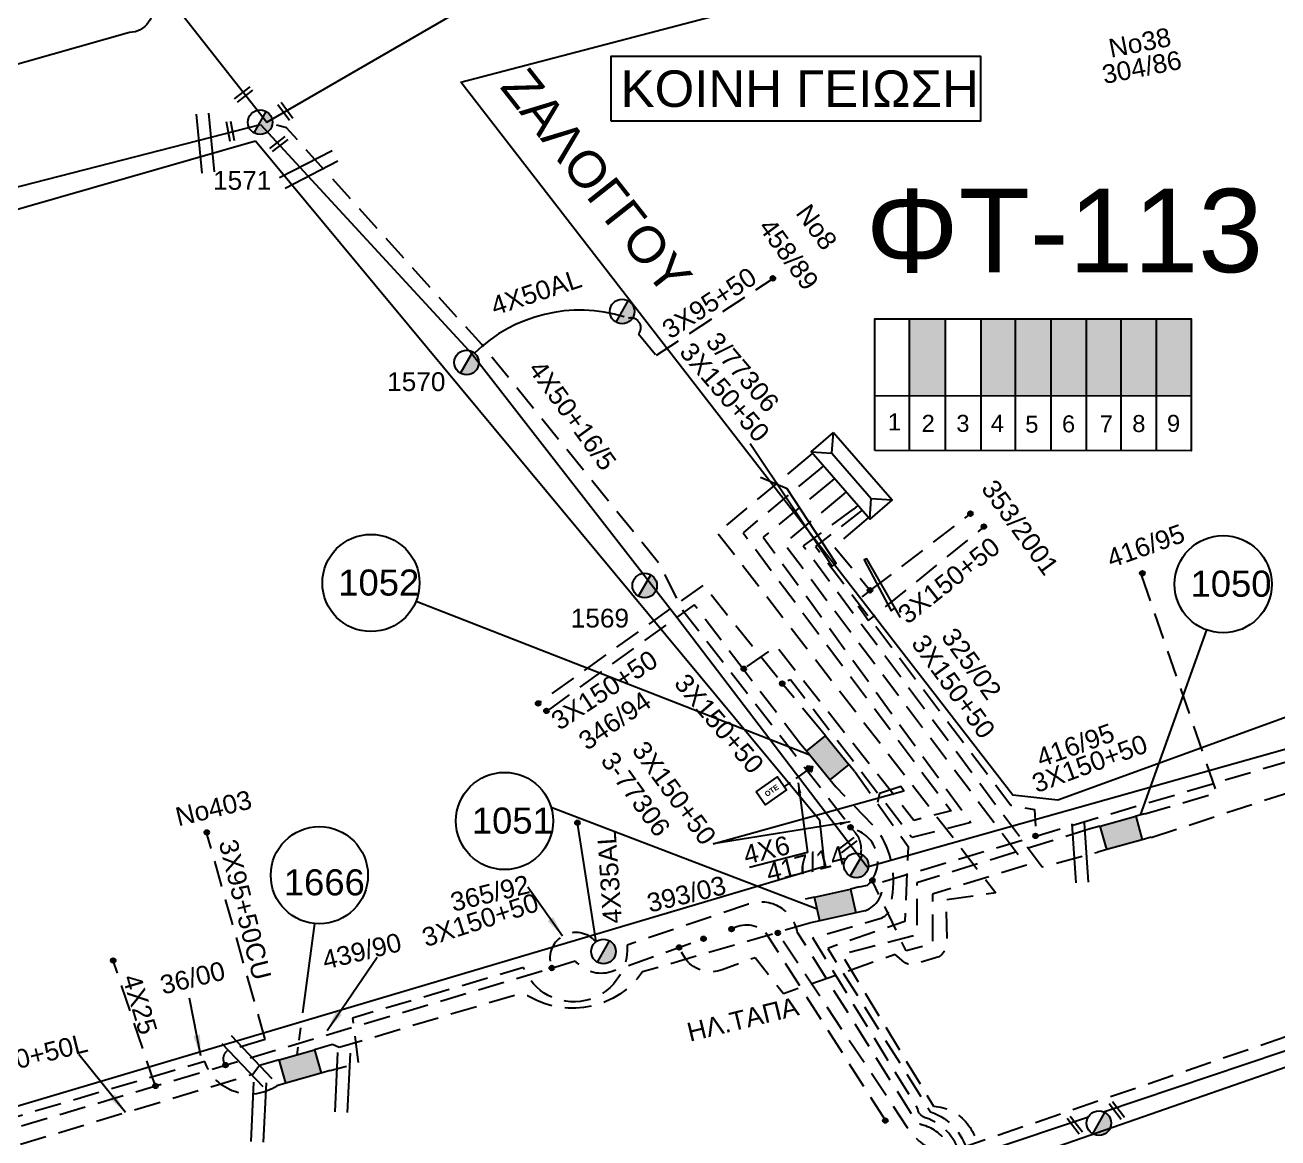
# Model space of a CAD drawing. Header units: millimetres. Extents: x 938 to 3112, y 793 to 1825.
# Drawn here: x 2082.3 to 2202.4, y 1160.7 to 1267.4 of the extents above; entities that cross this region are included whole.
import ezdxf
from ezdxf.enums import TextEntityAlignment as Align

# ---------------------------------------------------------------- set-up
doc = ezdxf.new("R2010")
doc.units = ezdxf.units.MM
doc.linetypes.add('DASHED', pattern=[19.05, 12.7, -6.35])
for name, color, linetype in [('Link Box 4 Διευθύνσεων', 7, 'Continuous'), ('Pillar OTE', 7, 'Continuous'), ('Γέφυρες Εναερίου Δικτύου', 7, 'Continuous'), ('Γυμνά εναέρια ΧΤ (3Φ)   4x35AL', 7, 'Continuous'), ('Γυμνά εναέρια ΧΤ και ΦΟΠ (3Φ)   4x50+16AL', 7, 'Continuous'), ('Εναέρια παροχή ΧΤ 4x25', 7, 'SYN_LINE'), ('Επιγραφές - Σχήματα', 7, 'Continuous'), ('Καλώδια ΧΤ   3x150+50AL', 7, 'DASHED'), ('Καλώδια ΧΤ   3x150+50ALXLPE', 7, 'DASHED'), ('Καλώδια ΧΤ   3x150+50CU', 7, 'DASHED'), ('Καλώδια ΧΤ   3x150+70AL', 7, 'DASHED'), ('Καλώδια ΧΤ   3x150AL+50CU', 7, 'DASHED'), ('Καλώδια ΧΤ   3x95+50CU', 7, 'DASHED'), ('Καλώδια ΧΤ   4X50+13', 7, 'Continuous'), ('Καλώδια ΧΤ   4x50AL', 7, 'DASHED'), ('Μηχανική τομή', 7, 'Continuous'), ('Στύλος ΦΜ', 7, 'Continuous'), ('Στύλος ΦΜ @ 1', 7, 'Continuous'), ('Συνδέσεις', 7, 'Continuous'), ('Συνεστραμμένα ΧΤ   3x70+54.6+25AL', 7, 'SYN_LINE'), ('Τομή', 7, 'Continuous'), ('Υποσταθμός πόλεως', 7, 'Continuous'), ('Υπόβαθρο ΔΕΗ', 7, 'Continuous'), ('Υπόγεια καλώδια Παροχών ΧΤ   4x6', 7, 'DASHED')]:
    doc.layers.add(name, color=color, linetype=linetype)
doc.styles.get("Standard").update_dxf_attribs({"font": 'arial.ttf'})
doc.linetypes.add('SYN_LINE', pattern='A,0.5,-0.0001,["/\\/\\/\\/",Standard,S=0.1,R=0,X=0,Y=-0.05],-0.25', length=0.7501)
doc.dimstyles.new('ISO-25', dxfattribs={"dimtxt": 2.5, "dimasz": 2.5, "dimexe": 1.25, "dimexo": 0.625, "dimtad": 1, "dimtxsty": 'Standard', "dimcen": 2.5, "dimaunit": 2, "dimazin": 0, "dimtfac": 1, "dimtmove": 0, "dimatfit": 3, "dimfxl": 1, "dimarcsym": 0})

# ---------------------------------------------------------------- blocks, each defined once
blk = doc.blocks.new('ΥΠΟΣΤΑΘΜΟΣ ΠΟΛΕΩΣ 6 ΑΝΑΧΩΡΗΣΕΩΝ')
at = {"layer": 'Υποσταθμός πόλεως', "linetype": 'Continuous', "ltscale": 40}
for p, q in [((-8.18, -2.82), (-8.18, -4)), ((-5.01, -2.82), (-5.01, -4)), ((-1.74, -2.82), (-1.74, -4)), ((1.65, -2.82), (1.65, -4)), ((5.07, -2.82), (5.07, -4)), ((8.16, -2.82), (8.16, -4))]:
    blk.add_line(p, q, dxfattribs=at)
blk.add_lwpolyline([(-8.57, 2.82), (8.57, 2.82), (8.57, -2.82), (-8.57, -2.82)], close=True, dxfattribs=at)
for points in [[(-5.75, 0), (-8.57, 2.82)], [(5.75, 0), (8.57, 2.82)], [(-8.57, -2.82), (-5.75, 0)], [(-5.75, 0), (5.75, 0)], [(8.57, -2.82), (5.75, 0)]]:
    blk.add_lwpolyline(points, dxfattribs=at)
at = {"layer": 'Υποσταθμός πόλεως', "linetype": 'SYN_LINE', "ltscale": 40, "flags": 1}
for tag, p in [('ΜΕΤΑΣΧΗΜΑΤΙΣΜΟΣ', (9.64, 1.91)), ('ΙΣΧΥΣ', (9.62, -0.89)), ('ΑΡΙΘΜΟΣ', (9.74, -3.61))]:
    blk.add_attdef(tag, p, '', height=1.8, dxfattribs=at)
blk = doc.blocks.new('LINK BOX 4 ΑΝΑΧΩΡΗΣΕΩΝ')
at = {"layer": 'Link Box 4 Διευθύνσεων', "ltscale": 40}
blk.add_hatch(color=256, dxfattribs=at).paths.add_polyline_path([(-3.54, 0), (-3.54, -4.67), (3.54, -4.67), (3.54, 0)])
for p, q in [((-3.54, 0), (-5.33, 0)), ((5.33, 0), (3.54, 0)), ((-3.54, -4.67), (-5.33, -4.67)), ((5.33, -4.67), (3.54, -4.67))]:
    blk.add_line(p, q, dxfattribs=at)
blk.add_lwpolyline([(-3.54, -4.67), (-3.54, 0), (3.54, 0), (3.54, -4.67)], close=True, dxfattribs=at)
blk = doc.blocks.new('ΥΠΑΡΧΩΝ ΤΣΙΜΕΝΤΕΝΙΟΣ ΣΤΥΛΟΣ')
at = {"layer": 'Στύλος ΦΜ'}
blk.add_hatch(color=256, dxfattribs=at).paths.add_polyline_path([(-1.29, -2.28, 0.574793), (2.62, 0, 0.268822), (1.3, 2.27)])
blk.add_line((-1.29, -2.28), (1.3, 2.27), dxfattribs=at)
blk.add_circle((0, 0), 2.62, dxfattribs=at)
at = {"layer": 'Στύλος ΦΜ', "flags": 4}
for tag, p in [('ΑΡΙΘΜΟΣ', (-4.68, 8.05)), ('ΤΥΠΟΣ', (-4.91, 3.03))]:
    blk.add_attdef(tag, p, '', height=4, dxfattribs=at)
blk = doc.blocks.new('ΤΟΜΗ')
at = {"layer": 'Τομή', "ltscale": 40}
for p, q in [((-5.68, 0), (5.68, 0)), ((5.68, -2.33), (-5.68, -2.33))]:
    blk.add_line(p, q, dxfattribs=at)
blk = doc.blocks.new('ΜΗΧΑΝΙΚΗ ΤΟΜΗ')
at = {"layer": 'Μηχανική τομή', "ltscale": 40}
for p, q in [((-1.89, 0.78), (1.89, 0.78)), ((1.89, 0), (-1.89, 0))]:
    blk.add_line(p, q, dxfattribs=at)
blk = doc.blocks.new('_ΣΥΝΔΕΣΗ')
at = {"layer": 'Συνδέσεις', "linetype": 'SYN_LINE', "ltscale": 40}
blk.add_hatch(color=256, dxfattribs=at).paths.add_polyline_path([(0.5, -0.01, 1), (-0.5, -0.01, 1)])
at = {"layer": 'Συνδέσεις'}
blk.add_circle((0, -0.01), 0.5, dxfattribs=at)
blk = doc.blocks.new('TSONTA XT1')
at = {"ltscale": 40}
h = blk.add_hatch(color=256, dxfattribs=at)
h.dxf.hatch_style = 1
h.paths.add_polyline_path([(595.96, 2487.66), (597.07, 2488.77), (595.96, 2489.87), (594.85, 2488.77)])
blk.add_lwpolyline([(594.85, 2488.77), (595.96, 2489.87), (597.07, 2488.77), (595.96, 2487.66)], close=True, dxfattribs=at)
blk = doc.blocks.new('PILLAR ΟΤΕ')
at = {"layer": 'Pillar OTE', "ltscale": 40}
blk.add_lwpolyline([(-3.31, 2.02), (3.39, 2.02), (3.39, -1.99), (-3.31, -1.99)], close=True, dxfattribs=at)
at = {"layer": 'Pillar OTE', "insert": (-1.81, 0.71), "char_height": 1.3575, "width": 109.961, "attachment_point": 1}
blk.add_mtext('{\\fArial|b1|i0|c161|p34;OTE}', dxfattribs=at)

msp = doc.modelspace()

# ---------------------------------------------------------------- hatches: boundary and pattern name
at = {"layer": 'Καλώδια ΧΤ   3x150+50ALXLPE', "linetype": 'DASHED', "ltscale": 0.2}
h = msp.add_hatch(color=2, dxfattribs=at)
h.dxf.hatch_style = 1
h.paths.add_polyline_path([(2167.09, 1231.89), (2170.53, 1231.89), (2170.53, 1239.25), (2167.09, 1239.25)])
h = msp.add_hatch(color=6, dxfattribs=at)
h.dxf.hatch_style = 1
h.paths.add_polyline_path([(2173.97, 1231.89), (2177.27, 1231.88), (2177.27, 1239.25), (2173.97, 1239.25)])
h = msp.add_hatch(color=173, dxfattribs=at)
h.dxf.hatch_style = 1
h.paths.add_polyline_path([(2177.27, 1231.88), (2180.66, 1231.88), (2180.66, 1239.25), (2177.27, 1239.25)])
h = msp.add_hatch(color=151, dxfattribs=at)
h.dxf.hatch_style = 1
h.paths.add_polyline_path([(2180.66, 1231.88), (2184.05, 1231.88), (2184.05, 1239.25), (2180.66, 1239.25)])
h = msp.add_hatch(color=27, dxfattribs=at)
h.dxf.hatch_style = 1
h.paths.add_polyline_path([(2187.39, 1239.25), (2184.05, 1239.25), (2184.05, 1231.88), (2187.39, 1231.87)])
h = msp.add_hatch(color=30, dxfattribs=at)
h.dxf.hatch_style = 1
h.paths.add_polyline_path([(2190.78, 1239.25), (2187.39, 1239.25), (2187.39, 1231.87), (2190.78, 1231.87)])
h = msp.add_hatch(color=85, dxfattribs=at)
h.dxf.hatch_style = 1
h.paths.add_polyline_path([(2190.78, 1231.87), (2194.1, 1231.87), (2194.1, 1239.25), (2190.78, 1239.25)])

# ---------------------------------------------------------------- linework, layer by layer
at = {"layer": 'Pillar OTE', "ltscale": 40}
for points in [[(2163.77, 1226.61), (2163.77, 1239.25), (2194.1, 1239.25), (2194.1, 1226.59), (2163.77, 1226.62)], [(2167.09, 1226.61), (2167.09, 1239.25)], [(2170.53, 1226.61), (2170.53, 1239.25)], [(2173.97, 1226.61), (2173.97, 1239.25)], [(2177.27, 1226.6), (2177.27, 1239.25)], [(2180.66, 1226.6), (2180.66, 1239.25)], [(2184.05, 1226.6), (2184.05, 1239.25)], [(2187.39, 1226.59), (2187.39, 1239.25)], [(2190.78, 1226.59), (2190.78, 1239.25)], [(2163.77, 1231.9), (2194.1, 1231.87)]]:
    msp.add_lwpolyline(points, dxfattribs=at)
at = {"layer": 'Γέφυρες Εναερίου Δικτύου', "color": 173, "linetype": 'DASHED', "ltscale": 0.2}
msp.add_line((2141.11, 1237.79), (2142.81, 1235.75), dxfattribs=at)
at = {"layer": 'Γέφυρες Εναερίου Δικτύου', "color": 30, "linetype": 'DASHED', "ltscale": 0.2}
msp.add_line((2156.65, 1198.48), (2151.12, 1205.65), dxfattribs=at)
at = {"layer": 'Γέφυρες Εναερίου Δικτύου', "color": 30, "linetype": 'DASHED', "ltscale": 0.2, "flags": 128}
msp.add_lwpolyline([(2190.28, 1189.53), (2220.49, 1199.42, -0.29372), (2222.11, 1199), (2222.61, 1198.15), (2234.31, 1202.4), (2234.38, 1204.31), (2264.58, 1213.86, 0.23172), (2266.14, 1215.35), (2267.05, 1217.39), (2287.22, 1222.93), (2290.19, 1236.84), (2277.82, 1244.7), (2271.3, 1237.07)], format="xyb", dxfattribs=at)
at = {"layer": 'Γέφυρες Εναερίου Δικτύου', "color": 27, "linetype": 'DASHED', "ltscale": 0.2, "flags": 128}
msp.add_lwpolyline([(2158.45, 1199.96), (2154.81, 1204.36)], dxfattribs=at)
at = {"layer": 'Γέφυρες Εναερίου Δικτύου', "color": 62, "linetype": 'DASHED', "ltscale": 0.2, "flags": 128}
msp.add_lwpolyline([(2184.52, 1190.37), (2167.78, 1185.17), (2167.78, 1180.16), (2160.59, 1178.29), (2169.4, 1163.76, -0.437258), (2173.58, 1158.61), (2186.22, 1138.78), (2181.34, 1135.62)], format="xyb", dxfattribs=at)
at = {"layer": 'Γέφυρες Εναερίου Δικτύου', "color": 2, "linetype": 'DASHED', "ltscale": 0.2, "flags": 128}
msp.add_lwpolyline([(2150.02, 1180.74, -0.347247), (2153.31, 1180.38)], format="xyb", dxfattribs=at)
msp.add_lwpolyline([(2164.76, 1162.44), (2153.31, 1180.38)], dxfattribs=at)
at = {"layer": 'Γέφυρες Εναερίου Δικτύου', "color": 1, "linetype": 'DASHED', "ltscale": 0.2, "flags": 128}
msp.add_lwpolyline([(2177.57, 1141.04), (2180.09, 1142.38), (2178.03, 1145.52), (2176.97, 1145.72), (2170.22, 1156.47, 0.222451), (2168.14, 1160.34, -0.092605), (2166.9, 1161.68), (2154.44, 1180.4)], format="xyb", dxfattribs=at)
at = {"layer": 'Γέφυρες Εναερίου Δικτύου', "color": 173, "linetype": 'DASHED', "ltscale": 0.2}
msp.add_arc((2140.39, 1238.39), 0.935, 320.1993, 105.9428, dxfattribs=at)
at = {"layer": 'Γυμνά εναέρια ΧΤ (3Φ)   4x35AL', "color": 85, "linetype": 'SYN_LINE', "ltscale": 15, "flags": 128}
msp.add_lwpolyline([(2137.03, 1179.53), (2135.24, 1190.92)], dxfattribs=at)
at = {"layer": 'Γυμνά εναέρια ΧΤ και ΦΟΠ (3Φ)   4x50+16AL', "color": 6, "linetype": 'Continuous', "ltscale": 0.2, "flags": 128}
msp.add_lwpolyline([(1927.48, 1206.68), (1961.63, 1218.5), (1961.63, 1218.5), (2065.09, 1247.69), (2104.85, 1257.86)], dxfattribs=at)
at = {"layer": 'Γυμνά εναέρια ΧΤ και ΦΟΠ (3Φ)   4x50+16AL', "color": 173, "linetype": 'Continuous', "ltscale": 0.2, "flags": 128}
msp.add_lwpolyline([(2104.85, 1257.86), (2125.17, 1235.82), (2144.78, 1210.65), (2163.02, 1186.7), (2206.39, 1198.91)], dxfattribs=at)
at = {"layer": 'Εναέρια παροχή ΧΤ 4x25', "color": 85, "linetype": 'DASHED', "ltscale": 0.2, "flags": 128}
msp.add_lwpolyline([(2094.76, 1165.69), (2090.72, 1177.72)], dxfattribs=at)
at = {"layer": 'Επιγραφές - Σχήματα', "linetype": 'Continuous', "ltscale": 0.2}
for p, q in [((2157.53, 1197.41), (2119.76, 1212.15)), ((2189.23, 1191.66), (2195.6, 1209.42)), ((2158.22, 1182.66), (2132.73, 1192.38))]:
    msp.add_line(p, q, dxfattribs=at)
at = {"layer": 'Επιγραφές - Σχήματα', "color": 190}
msp.add_lwpolyline([(2138.43, 1258.24), (2173.94, 1258.24), (2173.94, 1264.41), (2138.43, 1264.41)], close=True, dxfattribs=at)
at = {"layer": 'Επιγραφές - Σχήματα', "linetype": 'Continuous', "ltscale": 0.2}
for points in [[(2151.81, 1227.29), (2159.67, 1215.54), (2160.05, 1215.79), (2155.37, 1222.95), (2152.8, 1224.02)], [(2166.21, 1210.61), (2162.99, 1216.24), (2162.73, 1216.15), (2165.34, 1211.26), (2165.73, 1211.57)], [(2148.27, 1188.91), (2166.53, 1193.98), (2166.25, 1194.41), (2164.2, 1193.75), (2164.01, 1192.86)]]:
    msp.add_lwpolyline(points, dxfattribs=at)
for centre in [(2115.44, 1213.92), (2197.17, 1213.8), (2128.25, 1191.1), (2110.49, 1185.9)]:
    msp.add_circle(centre, 4.66, dxfattribs=at)
at = {"layer": 'Καλώδια ΧΤ   3x150+50AL', "color": 85, "linetype": 'DASHED', "ltscale": 0.2, "flags": 128}
msp.add_lwpolyline([(2157.35, 1225.97), (2148.66, 1218.75), (2175.36, 1184.2), (2170.56, 1183.54), (2170.67, 1179.46, -0.273772), (2169.9, 1178.08), (2167.61, 1177.39, -0.225433), (2166.59, 1177.55), (2165.72, 1178.3), (2154.99, 1174.53), (2152.29, 1177.99), (2149.12, 1176.83, -0.319877), (2145.66, 1177.79), (2144.99, 1178.97)], format="xyb", dxfattribs=at)
at = {"layer": 'Καλώδια ΧΤ   3x150+50AL', "color": 30, "linetype": 'DASHED', "ltscale": 0.2, "flags": 128}
for points in [[(2158.38, 1224.78), (2151.12, 1218.74), (2171.07, 1192.07), (2167.51, 1191.16), (2154.3, 1207.84), (2151.2, 1205.71)], [(2189.66, 1191.78), (2196.58, 1193.81), (2189.32, 1214.78)], [(2151.38, 1205.83), (2151.12, 1205.65), (2146.44, 1211.84), (2132.31, 1201.65)]]:
    msp.add_lwpolyline(points, dxfattribs=at)
at = {"layer": 'Καλώδια ΧΤ   3x150+50AL', "color": 27, "linetype": 'DASHED', "ltscale": 0.2, "flags": 128}
msp.add_lwpolyline([(2159.46, 1223.55), (2153.06, 1218.32), (2172.98, 1190.95), (2167.31, 1189.52), (2155.69, 1204.63), (2154.81, 1204.36), (2147.31, 1213.72), (2131.43, 1202.34)], dxfattribs=at)
at = {"layer": 'Καλώδια ΧΤ   3x150+50AL', "color": 6, "linetype": 'DASHED', "ltscale": 0.2, "flags": 128}
msp.add_lwpolyline([(2161.69, 1220.98), (2156.9, 1217.48), (2179.81, 1186.7), (2185.14, 1188.12)], dxfattribs=at)
at = {"layer": 'Καλώδια ΧΤ   3x150+50AL', "color": 151, "linetype": 'DASHED', "ltscale": 0.2, "flags": 128}
for points in [[(2162.54, 1220.91), (2158.08, 1217.41), (2176.8, 1192.62), (2179.07, 1192.21), (2179.24, 1189.88)], [(2164.49, 1185.28), (2208.69, 1198.4), (2226.04, 1204.47)]]:
    msp.add_lwpolyline(points, dxfattribs=at)
at = {"layer": 'Καλώδια ΧΤ   3x150+50AL', "color": 2, "linetype": 'DASHED', "ltscale": 0.2, "flags": 128}
for points in [[(2162.71, 1219.81), (2159.88, 1217.41), (2163.33, 1213.19), (2161.89, 1212.11), (2163.17, 1210.32), (2174.26, 1219.31)], [(2163.33, 1213.19), (2172.95, 1220.55)]]:
    msp.add_lwpolyline(points, dxfattribs=at)
at = {"layer": 'Καλώδια ΧΤ   3x150+50AL', "color": 133, "linetype": 'DASHED', "ltscale": 0.2, "flags": 128}
msp.add_lwpolyline([(2161.83, 1195.84), (2166.96, 1188.64), (2166.63, 1181.46), (2159.24, 1178.89), (2169.09, 1163.23, -0.279185), (2172.7, 1158.95, 0.105629), (2173.14, 1157.81), (2184.59, 1140.16, -0.381735), (2183.94, 1139.14), (2180.45, 1136.9)], format="xyb", dxfattribs=at)
at = {"layer": 'Καλώδια ΧΤ   3x150+50AL', "color": 6, "linetype": 'DASHED', "ltscale": 0.2, "flags": 128}
msp.add_lwpolyline([(2179.54, 1138.21), (2183.38, 1140.57), (2172.49, 1156.9, -0.166966), (2172.01, 1158.72, 0.278462), (2168.6, 1162.65, -0.288667), (2167.88, 1163.52), (2157.82, 1179.89), (2164.24, 1181.75, 0.362592), (2165.33, 1183.36, 0.213224), (2164.02, 1190.23), (2160.03, 1194.36)], format="xyb", dxfattribs=at)
at = {"layer": 'Καλώδια ΧΤ   3x150+50AL', "color": 151, "ltscale": 0.2, "flags": 128}
msp.add_lwpolyline([(2242.84, 1183.98), (2164.71, 1157.23), (2164.84, 1156.25)], dxfattribs=at)
at = {"layer": 'Καλώδια ΧΤ   3x150+50AL', "color": 27, "linetype": 'DASHED', "ltscale": 0.2, "flags": 128}
msp.add_lwpolyline([(2178.52, 1139.68), (2181.66, 1141.55), (2178.34, 1146.95), (2177.65, 1147.04), (2171.02, 1157.31, 0.435362), (2168.28, 1161.96, -0.215876), (2167.63, 1162.45), (2156.35, 1180.42, 0.479085), (2151.46, 1183.05), (2140.01, 1179.2, -0.853917), (2130.08, 1177.04), (2113.67, 1172.21), (2114.22, 1167.83), (2111.53, 1167.16)], format="xyb", dxfattribs=at)
at = {"layer": 'Καλώδια ΧΤ   3x150+50AL', "color": 1, "linetype": 'DASHED', "ltscale": 0.2, "flags": 128}
msp.add_lwpolyline([(2157.61, 1181.33), (2141.49, 1176.63, -0.385161), (2130.71, 1174.2, 0.135141), (2129.55, 1174.49), (2112.39, 1169.37)], format="xyb", dxfattribs=at)
msp.add_lwpolyline([(2112.39, 1169.37), (2111.76, 1169.66), (2110.89, 1169.41)], dxfattribs=at)
at = {"layer": 'Καλώδια ΧΤ   3x150+50AL', "color": 5, "linetype": 'DASHED', "ltscale": 0.2, "flags": 128}
msp.add_lwpolyline([(2105.77, 1167.95), (2104.75, 1167.66), (2104.12, 1166.81), (2061.61, 1153.98, 0.144941), (2058.36, 1151.85, -0.062907), (2050.3, 1149.44, -0.216685), (2047.47, 1150.2, -0.001337), (2044.88, 1149.48), (2044.46, 1150.76), (2044.46, 1150.76)], format="xyb", dxfattribs=at)
at = {"layer": 'Καλώδια ΧΤ   3x150+50AL', "color": 151, "linetype": 'DASHED', "ltscale": 0.2}
msp.add_arc((2161.98, 1184.9), 2.54, 288.905, 8.4986, dxfattribs=at)
at = {"layer": 'Καλώδια ΧΤ   3x150+50CU', "color": 173, "linetype": 'DASHED', "ltscale": 0.2}
msp.add_lwpolyline([(2162.29, 1184.78), (2163.06, 1184.95, 0.596165), (2161.61, 1190.34)], format="xyb", dxfattribs=at)
at = {"layer": 'Καλώδια ΧΤ   3x150+70AL', "color": 85, "linetype": 'DASHED', "ltscale": 0.2, "flags": 128}
msp.add_lwpolyline([(2057.26, 1153.1), (2058.37, 1154.86), (2135.03, 1177.68, 0.298595), (2138.46, 1176.66), (2147.34, 1179.81)], format="xyb", dxfattribs=at)
at = {"layer": 'Καλώδια ΧΤ   3x150+70AL', "color": 62, "linetype": 'DASHED', "ltscale": 0.2, "flags": 128}
msp.add_lwpolyline([(2106.41, 1165.71, -0.501157), (2099.51, 1168.05), (2079.32, 1162.11), (2056.67, 1155.36)], format="xyb", dxfattribs=at)
at = {"layer": 'Καλώδια ΧΤ   3x150+70AL', "color": 85, "linetype": 'DASHED', "ltscale": 0.2}
msp.add_arc((2135.09, 1177.92), 2.49, 39.6322, 201.6186, dxfattribs=at)
at = {"layer": 'Καλώδια ΧΤ   3x150AL+50CU', "color": 173, "linetype": 'DASHED', "ltscale": 0.2, "flags": 128}
msp.add_lwpolyline([(2162.43, 1187.93, 0.216446), (2161.93, 1189.92, 0.083934), (2161.93, 1189.92), (2145.46, 1211.13), (2143.17, 1215.65), (2126.06, 1236.77), (2107.34, 1257.55), (2105.44, 1258.09)], format="xyb", dxfattribs=at)
msp.add_lwpolyline([(2160.57, 1222.27), (2155.07, 1217.7), (2178.3, 1186.85), (2169.3, 1184.09), (2169.3, 1179.31), (2166.76, 1178.66), (2163.61, 1185.19)], dxfattribs=at)
at = {"layer": 'Καλώδια ΧΤ   3x95+50CU', "color": 173, "linetype": 'DASHED', "ltscale": 0.2}
msp.add_line((2142.81, 1235.75), (2154.02, 1243.11), dxfattribs=at)
at = {"layer": 'Καλώδια ΧΤ   3x95+50CU', "color": 85, "linetype": 'DASHED', "ltscale": 0.2}
msp.add_line((2105.3, 1170.14), (2101.62, 1169.05), dxfattribs=at)
at = {"layer": 'Καλώδια ΧΤ   3x95+50CU', "color": 85, "linetype": 'DASHED', "ltscale": 0.2, "flags": 128}
msp.add_lwpolyline([(2105.3, 1170.14), (2099.68, 1190)], dxfattribs=at)
at = {"layer": 'Καλώδια ΧΤ   3x95+50CU', "color": 85, "linetype": 'DASHED', "ltscale": 0.2}
msp.add_arc((2102.22, 1168.3), 0.954, 128.8816, 219.7546, dxfattribs=at)
at = {"layer": 'Καλώδια ΧΤ   4X50+13', "color": 85, "flags": 128}
msp.add_lwpolyline([(2061.02, 1311.75), (2078.62, 1292.18), (2105.44, 1258.09), (2138.2, 1277.06), (2172.58, 1286.95), (2193.49, 1293.35)], dxfattribs=at)
at = {"layer": 'Καλώδια ΧΤ   4x50AL', "color": 173, "linetype": 'Continuous', "ltscale": 20}
msp.add_arc((2135.5, 1225.55), 14.53, 73.0756, 134.1963, dxfattribs=at)
at = {"layer": 'Συνεστραμμένα ΧΤ   3x70+54.6+25AL', "color": 173, "linetype": 'SYN_LINE', "ltscale": 20, "flags": 128}
for points in [[(2185.68, 1163.23), (2206.23, 1170.12)], [(2164.84, 1156.25), (2184.25, 1162.75)]]:
    msp.add_lwpolyline(points, dxfattribs=at)
at = {"layer": 'Υπόβαθρο ΔΕΗ', "flags": 128}
msp.add_lwpolyline([(2092.28, 1266.7), (1998.32, 1240.05), (1995.29, 1254.38), (2060.31, 1310.03), (2094.36, 1269.73, -0.521577), (2092.28, 1266.7, 265.034591)], format="xyb", dxfattribs=at)
msp.add_lwpolyline([(2092.28, 1266.7), (1998.32, 1240.05), (1995.29, 1254.38), (2060.31, 1310.03), (2094.36, 1269.73, -0.521577), (2092.28, 1266.7, 265.034591)], format="xyb", dxfattribs=at)
for points in [[(2124.05, 1261.93), (2210.61, 1284.59), (2284.58, 1234.35)], [(2124.05, 1261.93), (2210.61, 1284.59), (2284.58, 1234.35)], [(2284.58, 1234.35), (2282.88, 1228.05), (2231.54, 1211.35), (2181.31, 1193.1), (2177.01, 1193.59), (2124.05, 1261.93)], [(2284.58, 1234.35), (2282.88, 1228.05), (2231.54, 1211.35), (2181.31, 1193.1), (2177.01, 1193.59), (2124.05, 1261.93)], [(1941.28, 1209.43), (2003.93, 1227.47), (2104.38, 1256.32)], [(1941.28, 1209.43), (2003.93, 1227.47), (2104.38, 1256.32)], [(2104.38, 1256.32), (2158.47, 1191.21), (2158.93, 1186.73), (2079.07, 1163.04), (2008.55, 1141.98), (1962.57, 1128.14), (1957.8, 1132.14)], [(2104.38, 1256.32), (2158.47, 1191.21), (2158.93, 1186.73), (2079.07, 1163.04), (2008.55, 1141.98), (1962.57, 1128.14)], [(2179.96, 1159.4), (2216.17, 1106.19), (2255.77, 1047.91), (2302.67, 1075.1), (2330.67, 1091.54), (2315.31, 1119.94), (2319.15, 1121.89), (2334.27, 1094.54), (2377.63, 1126.11), (2351.14, 1174.03), (2331.79, 1209.59), (2287.51, 1195.14), (2233.9, 1178.16), (2179.96, 1159.4)], [(2334.8, 1094.92), (2377.63, 1126.11), (2351.14, 1174.03), (2331.79, 1209.59), (2287.51, 1195.14), (2233.9, 1178.16), (2179.96, 1159.4)], [(2157.31, 1188.07), (2151.74, 1186.65)], [(2110.03, 1181.26), (2108.88, 1172.7)], [(2108.68, 1171.27), (2108.53, 1170.1)], [(2108.43, 1169.42), (2108.33, 1168.68)]]:
    msp.add_lwpolyline(points, dxfattribs=at)
at = {"layer": 'Υπόγεια καλώδια Παροχών ΧΤ   4x6', "color": 173, "linetype": 'DASHED', "ltscale": 0.1}
msp.add_lwpolyline([(2157.21, 1195.9), (2155.04, 1194.36)], dxfattribs=at)

# ---------------------------------------------------------------- block references
at = {"layer": 'Link Box 4 Διευθύνσεων'}
for p, xscale, yscale, zscale, rotation in [((2160.14, 1197.9), 0.5000000000001618, 0.5000000000001618, 0.5000000000001618, 309.3332556418542), ((2187.09, 1191.08), 0.5000000000002675, 0.5000000000002675, 0.5000000000002675, 15.41573278462908), ((2159.69, 1184.19), 0.500000000000257, 0.500000000000257, 0.500000000000257, 12.72067624372338), ((2108.33, 1168.68), 0.5000000000002571, 0.5000000000002571, 0.5000000000002571, 15.8840971905538)]:
    msp.add_blockref('LINK BOX 4 ΑΝΑΧΩΡΗΣΕΩΝ', p, dxfattribs=dict(at, xscale=xscale, yscale=yscale, zscale=zscale, rotation=rotation))
at = {"layer": 'Pillar OTE', "xscale": 0.375, "yscale": 0.375, "zscale": 0.375, "rotation": 34.97375290764945}
msp.add_blockref('PILLAR ΟΤΕ', (2153.83, 1193.98), dxfattribs=at)
at = {"layer": 'Μηχανική τομή'}
for p, xscale, yscale, zscale, rotation in [((2103.34, 1260.59), 0.5000000000001636, 0.5000000000001636, 0.5000000000001636, 37.63044525324182), ((2107.07, 1259.01), 0.5000000000000921, 0.5000000000000921, 0.5000000000000921, 306.608945515516), ((2101.76, 1257.19), 0.5000000000002187, 0.5000000000002187, 0.5000000000002187, 280.0163699405794), ((2106.71, 1255.85), 0.5000000000001636, 0.5000000000001636, 0.5000000000001636, 37.63044525324182), ((2161.28, 1188.63), 0.5000000000001636, 0.5000000000001636, 0.5000000000001636, 37.63044525324182), ((2187.12, 1163.46), 0.5000000000003024, 0.5000000000003024, 0.5000000000003024, 127.6304452532624), ((2183.09, 1162.06), 0.5000000000003024, 0.5000000000003024, 0.5000000000003024, 127.6304452532624)]:
    msp.add_blockref('ΜΗΧΑΝΙΚΗ ΤΟΜΗ', p, dxfattribs=dict(at, xscale=xscale, yscale=yscale, zscale=zscale, rotation=rotation))
at = {"layer": 'Στύλος ΦΜ @ 1', "ltscale": 40}
ref = msp.add_blockref('ΥΠΑΡΧΩΝ ΤΣΙΜΕΝΤΕΝΙΟΣ ΣΤΥΛΟΣ', (2104.81, 1258.09), dxfattribs=dict(at, xscale=0.4499999999998181, yscale=0.4499999999998181, zscale=0.4499999999998181))
ref.add_attrib('ΤΥΠΟΣ', '1571', (2100.29, 1251.62), dxfattribs={"layer": 'Στύλος ΦΜ', "height": 1.8, "flags": 4})
ref = msp.add_blockref('ΥΠΑΡΧΩΝ ΤΣΙΜΕΝΤΕΝΙΟΣ ΣΤΥΛΟΣ', (2104.81, 1258.09), dxfattribs=dict(at, xscale=0.4499999999998181, yscale=0.4499999999998181, zscale=0.4499999999998181))
ref.add_attrib('ΤΥΠΟΣ', '1571', (2100.29, 1251.62), dxfattribs={"layer": 'Στύλος ΦΜ', "height": 1.8, "flags": 4})
at = {"layer": 'Στύλος ΦΜ @ 1', "ltscale": 40, "xscale": 0.4499999999998181, "yscale": 0.4499999999998181, "zscale": 0.4499999999998181}
for p in [(2139.53, 1239.95), (2139.53, 1239.95), (2161.98, 1186.84), (2161.98, 1186.84), (2137.74, 1178.59), (2137.74, 1178.59), (2185.25, 1162.13), (2185.25, 1162.13)]:
    msp.add_blockref('ΥΠΑΡΧΩΝ ΤΣΙΜΕΝΤΕΝΙΟΣ ΣΤΥΛΟΣ', p, dxfattribs=at)
at = {"layer": 'Στύλος ΦΜ @ 1', "ltscale": 40}
ref = msp.add_blockref('ΥΠΑΡΧΩΝ ΤΣΙΜΕΝΤΕΝΙΟΣ ΣΤΥΛΟΣ', (2124.61, 1235.06), dxfattribs=dict(at, xscale=0.4499999999998181, yscale=0.4499999999998181, zscale=0.4499999999998181))
ref.add_attrib('ΤΥΠΟΣ', '1570', (2116.99, 1232.32), dxfattribs={"layer": 'Στύλος ΦΜ', "height": 1.8, "flags": 4})
ref = msp.add_blockref('ΥΠΑΡΧΩΝ ΤΣΙΜΕΝΤΕΝΙΟΣ ΣΤΥΛΟΣ', (2124.61, 1235.06), dxfattribs=dict(at, xscale=0.4499999999998181, yscale=0.4499999999998181, zscale=0.4499999999998181))
ref.add_attrib('ΤΥΠΟΣ', '1570', (2116.99, 1232.32), dxfattribs={"layer": 'Στύλος ΦΜ', "height": 1.8, "flags": 4})
ref = msp.add_blockref('ΥΠΑΡΧΩΝ ΤΣΙΜΕΝΤΕΝΙΟΣ ΣΤΥΛΟΣ', (2141.69, 1213.67), dxfattribs=dict(at, xscale=0.4499999999998181, yscale=0.4499999999998181, zscale=0.4499999999998181))
ref.add_attrib('ΤΥΠΟΣ', '1569', (2134.6, 1209.65), dxfattribs={"layer": 'Στύλος ΦΜ', "height": 1.8, "flags": 4})
ref = msp.add_blockref('ΥΠΑΡΧΩΝ ΤΣΙΜΕΝΤΕΝΙΟΣ ΣΤΥΛΟΣ', (2141.69, 1213.67), dxfattribs=dict(at, xscale=0.4499999999998181, yscale=0.4499999999998181, zscale=0.4499999999998181))
ref.add_attrib('ΤΥΠΟΣ', '1569', (2134.6, 1209.65), dxfattribs={"layer": 'Στύλος ΦΜ', "height": 1.8, "flags": 4})
at = {"layer": 'Συνδέσεις'}
for p, xscale, yscale, zscale in [((2153.99, 1243.13), 0.4500000000000455, 0.4500000000000455, 0.4500000000000455), ((2172.93, 1220.57), 0.4500000000000455, 0.4500000000000455, 0.4500000000000455), ((2174.23, 1219.33), 0.4500000000000455, 0.4500000000000455, 0.4500000000000455), ((2189.42, 1214.86), 0.4500000000000455, 0.4500000000000455, 0.4500000000000455), ((2163.3, 1213.22), 0.4500000000000455, 0.4500000000000455, 0.4500000000000455), ((2151.19, 1205.7), 0.4500000000000455, 0.4500000000000455, 0.4500000000000455), ((2154.88, 1204.28), 0.4500000000000455, 0.4500000000000455, 0.4500000000000455), ((2131.46, 1202.37), 0.4500000000000455, 0.4500000000000455, 0.4500000000000455), ((2132.27, 1201.66), 0.4500000000000455, 0.4500000000000455, 0.4500000000000455), ((2135.24, 1190.93), 0.4500000000000455, 0.4500000000000455, 0.4500000000000455), ((2099.69, 1190.01), 0.4500000000000455, 0.4500000000000455, 0.4500000000000455), ((2161.44, 1190.5), 0.4500000000000455, 0.4500000000000455, 0.4500000000000455), ((2179.18, 1189.67), 0.4500000000000455, 0.4500000000000455, 0.4500000000000455), ((2163.53, 1185.41), 0.4500000000000455, 0.4500000000000455, 0.4500000000000455), ((2147.34, 1179.81), 0.4500000000000455, 0.4500000000000455, 0.4500000000000455), ((2150.02, 1180.74), 0.4500000000000455, 0.4500000000000455, 0.4500000000000455), ((2154.46, 1180.38), 0.4500000000000455, 0.4500000000000455, 0.4500000000000455), ((2144.99, 1178.98), 0.4500000000000455, 0.4500000000000455, 0.4500000000000455), ((2090.72, 1177.73), 0.4500000000000455, 0.4500000000000455, 0.4500000000000455), ((2132.78, 1177.01), 0.4500000000000455, 0.4500000000000455, 0.4500000000000455), ((2101.49, 1167.7), 0.4500000000000455, 0.4500000000000455, 0.4500000000000455), ((2094.76, 1165.7), 0.4500000000000455, 0.4500000000000455, 0.4500000000000455), ((2164.77, 1162.38), 0.4499999999998181, 0.4499999999998181, 0.4499999999998181)]:
    msp.add_blockref('_ΣΥΝΔΕΣΗ', p, dxfattribs=dict(at, xscale=xscale, yscale=yscale, zscale=zscale))
at = {"layer": 'Συνδέσεις', "xscale": 0.318352699674784, "yscale": 0.318352699674784, "zscale": 0.318352699674784, "rotation": 306.0302975756866}
msp.add_blockref('TSONTA XT1', (1405.15, 883.49), dxfattribs=at)
at = {"layer": 'Τομή'}
for p, xscale, yscale, zscale, rotation in [((2100.14, 1256.15), 0.4999999999999555, 0.4999999999999555, 0.4999999999999555, 275.4448824987223), ((2100.14, 1256.15), 0.4999999999999555, 0.4999999999999555, 0.4999999999999555, 275.4448824987223), ((2109.2, 1254.09), 0.5000000000000084, 0.5000000000000084, 0.5000000000000084, 27.32997632692654), ((2109.2, 1254.09), 0.5000000000000084, 0.5000000000000084, 0.5000000000000084, 27.32997632692654), ((2182.87, 1188), 0.5000000000000446, 0.5000000000000446, 0.5000000000000446, 93.94847055532804), ((2182.87, 1188), 0.5000000000000446, 0.5000000000000446, 0.5000000000000446, 93.94847055532804), ((2103.98, 1168.47), 0.4999999999999976, 0.4999999999999976, 0.4999999999999976, 313.5923683799284), ((2113.3, 1166), 0.4999999999999976, 0.4999999999999976, 0.4999999999999976, 267.1847367598624), ((2105.24, 1163.16), 0.4999999999999976, 0.4999999999999976, 0.4999999999999976, 267.1847367598624)]:
    msp.add_blockref('ΤΟΜΗ', p, dxfattribs=dict(at, xscale=xscale, yscale=yscale, zscale=zscale, rotation=rotation))
at = {"layer": 'Υποσταθμός πόλεως', "xscale": 0.5000000000000503, "yscale": 0.5000000000000503, "zscale": 0.5000000000000503, "rotation": 311.0394941687333}
msp.add_blockref('ΥΠΟΣΤΑΘΜΟΣ ΠΟΛΕΩΣ 6 ΑΝΑΧΩΡΗΣΕΩΝ', (2161.54, 1224.2), dxfattribs=at)

# ---------------------------------------------------------------- texts
at = {"ltscale": 30, "char_height": 1.63, "width": 11.2573, "attachment_point": 1}
for s, insert in [('1', (2165.01, 1230.18)), ('2', (2168.25, 1230.04)), ('3', (2171.58, 1230.04)), ('4', (2174.88, 1230.04)), ('5', (2178.19, 1229.96)), ('6', (2181.71, 1229.99)), ('7', (2185.34, 1229.99)), ('8', (2188.45, 1230.02)), ('9', (2191.78, 1230.04))]:
    msp.add_mtext(s, dxfattribs=dict(at, insert=insert))
at = {"layer": 'Γυμνά εναέρια ΧΤ (3Φ)   4x35AL'}
msp.add_text('4X35AL', height=1.8, rotation=93.8177, dxfattribs=at).set_placement((2138.31, 1185.73), align=Align.MIDDLE)
at = {"layer": 'Γυμνά εναέρια ΧΤ και ΦΟΠ (3Φ)   4x50+16AL', "linetype": 'DASHED', "ltscale": 0.2, "insert": (2131.91, 1235.47), "char_height": 1.8, "width": 10.8079, "attachment_point": 1, "rotation": 306.0295}
msp.add_mtext('4Χ50+16/5', dxfattribs=at)
at = {"layer": 'Εναέρια παροχή ΧΤ 4x25', "ltscale": 20}
msp.add_text('4X25', height=1.8, rotation=286.7142, dxfattribs=at).set_placement((2093.29, 1173.53), align=Align.MIDDLE)
at = {"layer": 'Επιγραφές - Σχήματα', "linetype": 'DASHED', "ltscale": 0.2, "attachment_point": 1}
for s, insert, char_height, width, rotation in [('Νο38', (2186.05, 1266.03), 1.8, 10.8079, 11.1618), ('304/86', (2185.42, 1263.51), 1.8, 10.8079, 11.1618), ('ΖΑΛΟΓΓΟΥ', (2130.48, 1263.62), 3.5, 48.5909, 308.2232), ('Νο8', (2157.56, 1250.44), 1.8, 10.8079, 306.0295), ('458/89', (2153.98, 1249.08), 1.8, 10.8079, 306.0295), ('3/77306', (2148.81, 1238.17), 1.8, 10.8079, 310.6855), ('353/2001', (2175.35, 1224.02), 1.8, 10.8079, 306.0295), ('416/95', (2185.82, 1217.03), 1.8, 10.8079, 19.7619), ('325/02', (2171.51, 1209.82), 1.8, 10.8079, 306.0295), ('346/94', (2135.14, 1199.28), 1.8, 10.8079, 34.5967), ('416/95', (2179.07, 1197.92), 1.8, 10.8079, 19.7619), ('3-77306', (2138.85, 1197.94), 1.8, 10.8079, 306.0295), ('Νο403', (2096.53, 1192.33), 1.8, 10.8079, 13.715), ('4Χ6', (2150.99, 1188.67), 1.8, 10.8079, 13.715), ('417/14', (2153.18, 1186.96), 1.8, 10.8079, 13.715), ('365/92', (2122.9, 1184.14), 1.8, 10.8079, 13.715), ('393/03', (2141.74, 1184.06), 1.8, 10.8079, 13.715), ('439/90', (2110.61, 1178.59), 1.8, 10.8079, 13.715), ('36/00', (2095.06, 1176.2), 1.8, 10.8079, 13.715), ('ΗΛ.ΤΑΠΑ', (2145.59, 1171.68), 1.8, 10.8079, 13.715)]:
    msp.add_mtext(s, dxfattribs=dict(at, insert=insert, char_height=char_height, width=width, rotation=rotation))
at = {"layer": 'Επιγραφές - Σχήματα', "color": 190, "insert": (2139.38, 1263.06), "char_height": 3.5, "width": 35.1311, "attachment_point": 1}
msp.add_mtext('KOINH ΓΕΙΩΣΗ', dxfattribs=at)
at = {"layer": 'Επιγραφές - Σχήματα', "linetype": 'DASHED', "ltscale": 0.2, "insert": (2162.89, 1251.71), "char_height": 8, "width": 24.9768, "attachment_point": 1}
msp.add_mtext('ΦΤ-113', dxfattribs=at)
at = {"layer": 'Επιγραφές - Σχήματα', "linetype": 'Continuous', "ltscale": 0.2, "char_height": 2.5, "width": 5.8441, "attachment_point": 1}
for s, insert in [('1052', (2112.3, 1215.21)), ('1050', (2194.04, 1215.1)), ('1051', (2125.11, 1192.39)), ('1666', (2107.08, 1186.47))]:
    msp.add_mtext(s, dxfattribs=dict(at, insert=insert))
at = {"layer": 'Καλώδια ΧΤ   3x150+50AL', "ltscale": 0.2}
for s, rotation, p in [('3X150+50', 38.2929, (2170.86, 1214.17)), ('3X150+50', 306.0892, (2171.31, 1204)), ('3X150+50', 33.4512, (2137.82, 1203.66)), ('3X150+50', 20.2495, (2184.37, 1196.61)), ('3Χ150+50', 306.3714, (2144.53, 1193.79)), ('3X150+50', 17.8231, (2125.92, 1181.62)), ('3X150+50L', 14.0234, (2081.92, 1168.33))]:
    msp.add_text(s, height=1.8, rotation=rotation, dxfattribs=at).set_placement(p, align=Align.MIDDLE)
at = {"layer": 'Καλώδια ΧΤ   3x150+50AL', "linetype": 'DASHED', "ltscale": 0.2, "insert": (2146.29, 1237.18), "char_height": 1.8, "width": 10.8079, "attachment_point": 1, "rotation": 310.6855}
msp.add_mtext('3Χ150+50', dxfattribs=at)
at = {"layer": 'Καλώδια ΧΤ   3x150AL+50CU', "ltscale": 0.2}
msp.add_text('3Χ150+50', height=1.8, rotation=310.3915, dxfattribs=at).set_placement((2148.84, 1200.44), align=Align.MIDDLE)
at = {"layer": 'Καλώδια ΧΤ   3x95+50CU', "linetype": 'DASHED', "ltscale": 0.2}
msp.add_text('3X95+50', height=1.8, rotation=33.194, dxfattribs=at).set_placement((2147.88, 1240.77), align=Align.MIDDLE)
at = {"layer": 'Καλώδια ΧΤ   3x95+50CU', "ltscale": 0.2}
msp.add_text('3X95+50CU', height=1.8, rotation=284.0491, dxfattribs=at).set_placement((2103.37, 1182.6), align=Align.MIDDLE)
at = {"layer": 'Καλώδια ΧΤ   4x50AL', "ltscale": 0.2}
msp.add_text('4X50AL', height=1.8, rotation=18.2342, dxfattribs=at).set_placement((2131.28, 1241.8), align=Align.MIDDLE)

# ---------------------------------------------------------------- leaders
at = {"layer": 'Επιγραφές - Σχήματα', "ltscale": 40}
for points, override in [([(2156.42, 1194.76), (2157.31, 1188.07)], {"dimasz": 1, "dimtad": 0}), ([(2161.39, 1191.01), (2148.27, 1188.91)], {"dimasz": 1, "dimtad": 0}), ([(2133.82, 1180.06), (2130.49, 1184.74)], {"dimasz": 2, "dimtad": 0}), ([(2111.24, 1171.03), (2116.03, 1178.03)], {"dimasz": 2, "dimtad": 0}), ([(2099.11, 1168.59), (2098.02, 1174.1)], {"dimasz": 2, "dimtad": 0}), ([(2091.89, 1163.14), (2087.42, 1168.72)], {"dimasz": 2, "dimtad": 0})]:
    msp.add_leader(points, dimstyle='ISO-25', override=override, dxfattribs=at)

doc.saveas('drawing.dxf')
